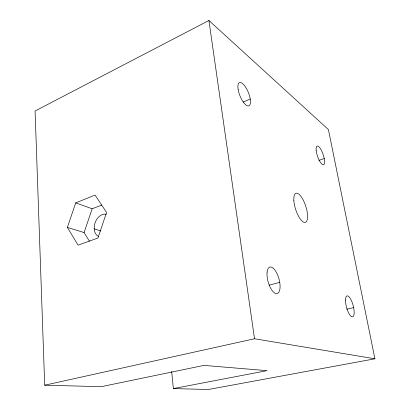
<?xml version="1.0" encoding="UTF-8"?>
<svg xmlns="http://www.w3.org/2000/svg" width="410" height="410" viewBox="0 0 410 410"><rect width="100%" height="100%" fill="white"/><g stroke="black" fill="none" stroke-linecap="round" stroke-linejoin="round"><path stroke-width="0.61" d="M89.447 241.234L84.086 232.578L92.158 208.787L101.695 205.067M67.373 227.391L75.722 202.878L95.064 195.078L106.574 212.452L97.923 238.025L78.069 245.144L67.373 227.391L84.086 232.578M173.374 388.577L208.372 389.5L374.914 358.796L328.415 129.56L208.915 20.5L35.086 110.997L44.69 385.195L101.219 386.681L203.939 365.402L267.069 370.655L173.374 388.577L171.667 371.373M243.217 102.085L250.259 99.041M318.826 160.438L324.238 158.506M269.247 285.129L279.743 282.352M346.783 309.181L353.635 307.613M44.69 385.195L254.518 338.757L374.914 358.796M94.197 228.841L100.839 230.989M75.722 202.878L92.158 208.787M208.915 20.5L254.518 338.757M98.723 236.585A11.828 8.533 -70.8 0 1 95.007 222.948A11.828 8.533 -70.8 0 1 106.282 214.24M238.148 89.523A12.556 4.52 68 0 0 248.767 105.913A12.556 4.52 68 0 0 245.667 87.238A12.556 4.52 68 0 0 238.148 89.523M267.1 272.086A13.745 5.632 74.5 0 0 275.725 293.509A13.745 5.632 74.5 0 0 277.801 275.361A13.745 5.632 74.5 0 0 267.1 272.086M316.161 150.214A9.896 2.937 71 0 0 323.08 164.81A9.896 2.937 71 0 0 321.824 151.249A9.896 2.937 71 0 0 316.161 150.214M345.512 300.13A10.85 3.423 75.1 0 0 351.929 316.827A10.85 3.423 75.1 0 0 352.067 302.139A10.85 3.423 75.1 0 0 345.512 300.13M293.862 200.715A15.298 5.299 72.1 0 0 304.912 222.43A15.298 5.299 72.1 0 0 303.297 200.208A15.298 5.299 72.1 0 0 293.862 200.715"/></g></svg>
